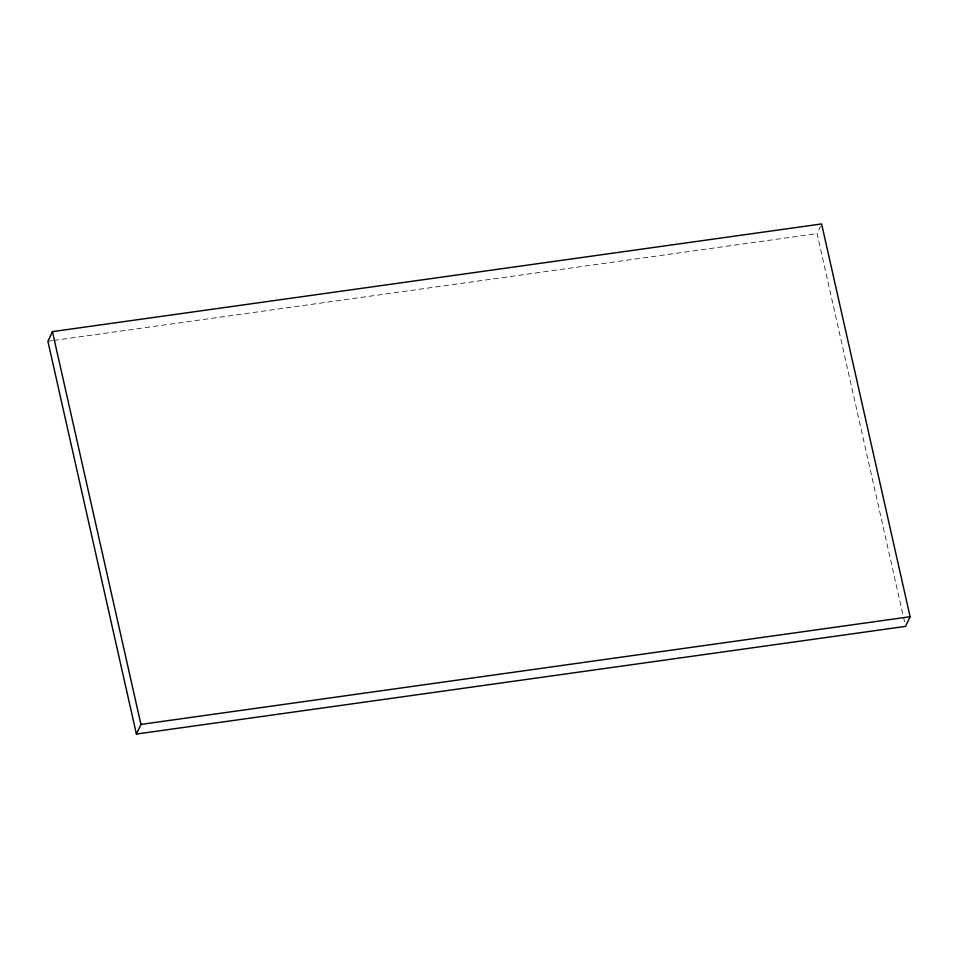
<?xml version="1.0" encoding="UTF-8"?>
<svg xmlns="http://www.w3.org/2000/svg" width="958" height="958" viewBox="0 0 958 958"><rect width="100%" height="100%" fill="white"/><g stroke="black" fill="none" stroke-linecap="round" stroke-linejoin="round"><path stroke-width="0.72" stroke-dasharray="4.79 3.59" d="M904.58 621.993L817.066 233.584L820.467 226.351M47.9 341.276L52.343 340.653M53.828 340.437L817.066 233.584"/><path stroke-width="1.44" d="M52.439 331.624L47.9 341.276L136.395 734.056L905.561 626.376L910.1 616.724L821.605 223.944L52.439 331.624L140.934 724.416L136.395 734.056M140.934 724.416L910.1 616.724"/></g></svg>
